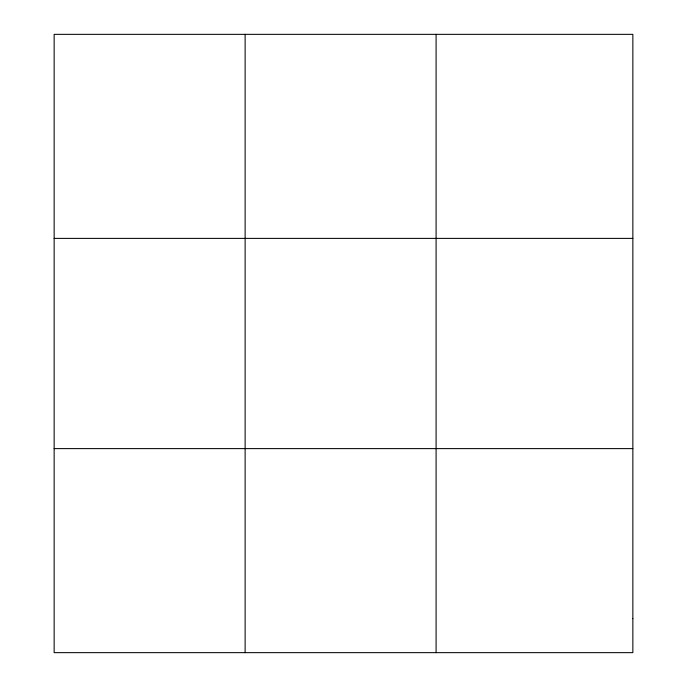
<?xml version="1.0" encoding="UTF-8"?>
<svg xmlns="http://www.w3.org/2000/svg" width="687" height="687" viewBox="0 0 687 687"><rect width="100%" height="100%" fill="white"/><g stroke="black" fill="none" stroke-linecap="round" stroke-linejoin="round"><path stroke-width="1.03" d="M245.122 34.35L245.122 652.65M436.09 34.35L436.09 652.65M54.144 238.389L632.856 238.389M54.144 448.611L632.856 448.611M632.856 618.644L632.856 652.65L54.144 652.65L54.144 34.35L632.856 34.35L632.856 618.644"/></g></svg>
